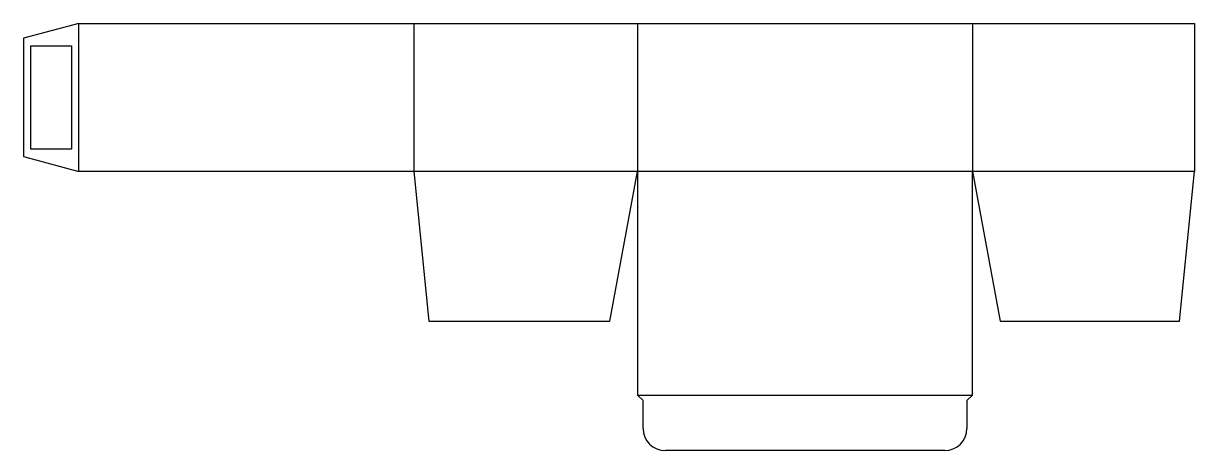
# Model space of a CAD drawing. Header units: millimetres. Extents: x 0 to 316, y 0 to 115.
import ezdxf

# ---------------------------------------------------------------- set-up
doc = ezdxf.new("R2010")
doc.units = ezdxf.units.MM
for name, color, linetype in [('CREASE', 5, 'CONTINUOUS'), ('CUT', 1, 'CONTINUOUS'), ('GLUE', 2, 'CONTINUOUS')]:
    doc.layers.add(name, color=color, linetype=linetype)

msp = doc.modelspace()

# ---------------------------------------------------------------- linework, layer by layer
at = {"layer": 'CREASE'}
for p, q in [((15, 75.45), (15, 115.45)), ((105.45, 115.45), (105.45, 75.45)), ((165.9, 115.45), (165.9, 75.45)), ((256.35, 115.45), (256.35, 75.45)), ((165.9, 75.45), (105.45, 75.45)), ((256.35, 75.45), (165.9, 75.45)), ((316.35, 75.45), (256.35, 75.45)), ((165.9, 15), (256.35, 15))]:
    msp.add_line(p, q, dxfattribs=at)
at = {"layer": 'CUT'}
for p, q in [((15, 115.45), (0, 111.431)), ((15, 115.45), (105.45, 115.45)), ((105.45, 115.45), (165.9, 115.45)), ((165.9, 115.45), (256.35, 115.45)), ((256.35, 115.45), (316.35, 115.45)), ((316.35, 115.45), (316.35, 75.45)), ((0, 111.431), (0, 79.469)), ((0, 79.469), (15, 75.45)), ((105.45, 75.45), (15, 75.45)), ((105.45, 75.45), (109.5, 34.95)), ((158.375, 34.95), (165.9, 75.45)), ((165.9, 75.45), (165.9, 15)), ((256.35, 15), (256.35, 75.45)), ((256.35, 75.45), (263.875, 34.95)), ((312.3, 34.95), (316.35, 75.45)), ((109.5, 34.95), (158.375, 34.95)), ((263.875, 34.95), (312.3, 34.95)), ((167.4, 13.5), (165.9, 15)), ((167.4, 6), (167.4, 13.5)), ((256.35, 15), (254.85, 13.5)), ((254.85, 13.5), (254.85, 6)), ((248.85, 0), (173.4, 0))]:
    msp.add_line(p, q, dxfattribs=at)
for centre, start, end in [((173.4, 6), 180, 270), ((248.85, 6), 270, 0)]:
    msp.add_arc(centre, 6, start, end, dxfattribs=at)
at = {"layer": 'GLUE'}
for p, q in [((2, 109.431), (13, 109.431)), ((2, 81.469), (2, 109.431)), ((13, 109.431), (13, 81.469)), ((13, 81.469), (2, 81.469))]:
    msp.add_line(p, q, dxfattribs=at)

doc.saveas('drawing.dxf')
